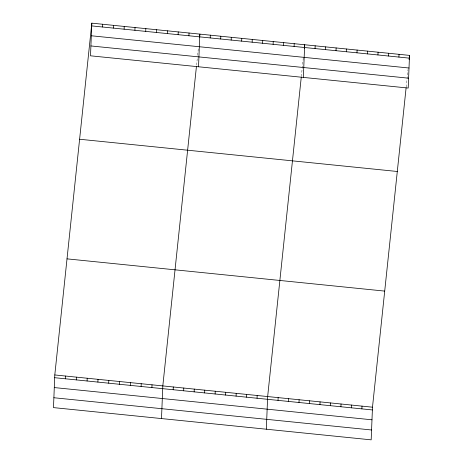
<?xml version="1.0" encoding="UTF-8"?>
<svg xmlns="http://www.w3.org/2000/svg" width="463" height="463" viewBox="0 0 463 463"><rect width="100%" height="100%" fill="white"/><g stroke="black" fill="none" stroke-linecap="round" stroke-linejoin="round"><path stroke-width="0.35" stroke-dasharray="2.31 1.74" d="M196.578 65.069L197.469 56.625M197.62 55.219L198.43 47.481M301.344 76.412L303.271 58.118M406.184 87.056L408.036 69.462"/><path stroke-width="0.69" d="M91.824 23.15L90.511 55.809L408.204 88.051L409.518 55.392L91.824 23.15L54.796 374.949L53.482 407.608L371.176 439.85L372.489 407.191L406.109 87.756M65.486 378.798L65.596 376.049M76.291 379.897L76.401 377.142M87.09 380.991L87.2 378.236M102.514 26.999L102.624 24.244M97.89 382.091L98.006 379.336M113.313 28.098L113.429 25.343M108.695 383.185L108.805 380.43M124.119 29.192L124.229 26.437M119.495 384.278L119.604 381.529M134.918 30.292L135.028 27.537M130.294 385.378L130.41 382.623M145.723 31.386L145.833 28.631M141.099 386.472L141.209 383.717M156.523 32.479L156.633 29.725M151.899 387.572L152.009 384.817M167.322 33.579L167.432 30.824M161.5 418.569L162.814 385.91L196.434 66.475M178.128 34.673L178.238 31.918M173.185 389.73L173.295 386.975M188.927 35.773L189.037 33.018M183.666 390.795L183.782 388.04M198.529 66.77L199.837 34.112L199.541 36.924M194.153 391.86L194.263 389.105M210.214 37.931L210.324 35.176M204.634 392.919L204.744 390.17M220.695 38.996L220.805 36.241M215.121 393.984L215.231 391.229M231.182 40.055L231.292 37.306M225.603 395.049L225.713 392.294M241.663 41.12L241.773 38.365M236.089 396.114L236.199 393.359M252.15 42.185L252.26 39.43M246.571 397.179L246.681 394.424M262.631 43.25L262.741 40.495M257.058 398.244L257.168 395.489M273.112 44.315L273.228 41.56M266.341 429.213L267.649 396.554L301.268 77.118M283.599 45.38L283.709 42.625M278.026 400.368L278.136 397.613M294.08 46.439L294.196 43.69M288.507 401.433L288.617 398.678M303.363 77.414L304.677 44.749L304.307 48.268M298.988 402.497L299.104 399.743M315.048 48.569L315.158 45.814M309.475 403.562L309.585 400.808M325.535 49.634L325.645 46.879M319.956 404.627L320.066 401.872M336.016 50.698L336.126 47.944M330.443 405.686L330.553 402.937M346.503 51.763L346.613 49.009M340.924 406.751L341.034 403.996M356.985 52.828L357.095 50.073M351.411 407.816L351.521 405.061M367.472 53.887L367.581 51.133M361.892 408.881L362.002 406.126M377.953 54.952L378.063 52.197M388.44 56.017L388.55 53.262M398.921 57.082L399.031 54.327M409.072 59.611L409.518 55.392M91.715 25.905L409.402 58.147M91.315 35.773L409.008 68.015M90.91 45.941L408.597 78.183M79.607 139.241L397.295 171.484M67.013 258.858L384.707 291.1M54.796 374.949L372.489 407.191M54.686 377.704L372.379 409.946M54.293 387.572L371.98 419.814M53.882 397.74L371.575 429.982"/></g></svg>
